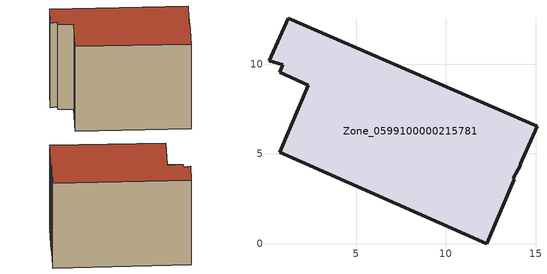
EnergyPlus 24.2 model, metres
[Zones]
Zone_0599100000215781
 floor ground (C_G): 0.15,10.2 1.22,12.55 15.08,6.53 14.14,4.43 14.16,4.38 13.77,3.64 13.83,3.59 12.29,0 0.75,5.1 2.33,8.82 0.73,9.54 0.91,9.97 z0
 wall outside (C_F): 2.33,8.82 0.75,5.1 12.29,0 13.83,3.59 13.77,3.64 14.16,4.38 14.14,4.43 15.08,6.53 1.22,12.55 0.15,10.2 0.91,9.97 0.73,9.54 2.33,8.82 z0:11.37
 roof outside (C_R): 1.22,12.55 0.15,10.2 0.91,9.97 0.73,9.54 2.33,8.82 0.75,5.1 12.29,0 13.83,3.59 13.77,3.64 14.16,4.38 14.14,4.43 15.08,6.53 z11.37
[BUILDING]
Pand.0599100000215781: North Axis=0; Terrain=City; Loads Convergence Tolerance Value=0.04; Temperature Convergence Tolerance Value=0.4; Solar Distribution=FullExterior; Maximum Number of Warmup Days=25; Minimum Number of Warmup Days=1
[Site:Location]
Rotterdam.The.Hague.AP_ZH_NLD Design_Conditions: Latitude=51.96; Longitude=4.45; Time Zone=1; Elevation=-4.5
[SITE:GROUNDTEMPERATURE:BUILDINGSURFACE]
18, 18, 18, 18, 18, 18, 18, 18, 18, 18, 18, 18
[MATERIAL] Thermal Absorptance=0.9; Solar Absorptance=0.7; Visible Absorptance=0.7
Name | Roughness | Thickness | Conductivity | Density | Specific Heat
G.TI.1946 | MediumSmooth | 0.15 | 1 | 540 | 1210
F.TI.1946 | Rough | 0.3 | 0.857143 | 1920 | 840
R.TI.1946 | MediumRough | 0.2 | 0.1 | 1500 | 1000
[CONSTRUCTION]
C_G: G.TI.1946
C_F: F.TI.1946
C_R: R.TI.1946
[ZONE]
Zone_0599100000215781: Type=1; Multiplier=1; Ceiling Height=Autocalculate; Volume=Autocalculate; Floor Area=autocalculate; Part of Total Floor Area=Yes
[ZONEINFILTRATION:DESIGNFLOWRATE]
Infil_Zone_0599100000215781: Zone or ZoneList or Space or SpaceList=Zone_0599100000215781; Schedule=AlwaysOn; Design Flow Rate Calculation Method=Flow/Area; Flow Rate per Floor Area=0.003; Constant Term Coefficient=1; Temperature Term Coefficient=0; Velocity Term Coefficient=0; Velocity Squared Term Coefficient=0
[HVACTEMPLATE:ZONE:IDEALLOADSAIRSYSTEM]
Zone_0599100000215781: Maximum Heating Supply Air Temperature=50; Minimum Cooling Supply Air Temperature=13; Maximum Heating Supply Air Humidity Ratio=0.0156; Minimum Cooling Supply Air Humidity Ratio=0.0077; Heating Limit=NoLimit; Cooling Limit=NoLimit; Dehumidification Control Type=ConstantSensibleHeatRatio; Cooling Sensible Heat Ratio=0.7; Dehumidification Setpoint=60; Humidification Control Type=None; Humidification Setpoint=30; Outdoor Air Method=None; Outdoor Air Flow Rate per Person=0.00944; Outdoor Air Flow Rate per Zone Floor Area=0; Outdoor Air Flow Rate per Zone=0; Demand Controlled Ventilation Type=None; Outdoor Air Economizer Type=NoEconomizer; Heat Recovery Type=None; Sensible Heat Recovery Effectiveness=0.7; Latent Heat Recovery Effectiveness=0.65
[ZONECONTROL:THERMOSTAT]
ThermostatControl_Zone_0599100000215781: Zone or ZoneList=Zone_0599100000215781; Control Type Schedule=DualSetpointControlType; Control 1=Thermostat_Zone_0599100000215781; Temperature Difference Between Cutout And Setpoint=0
[THERMOSTATSETPOINT:DUALSETPOINT]
Thermostat_Zone_0599100000215781: Heating Setpoint Temperature Schedule=HeatingSetpoint_Zone_0599100000215781; Cooling Setpoint Temperature Schedule=CoolingSetpoint_Zone_0599100000215781
[SCHEDULE:COMPACT]
HeatingSetpoint_Zone_0599100000215781: Through: 12/31, For: AllDays, Until: 24:00, 21
CoolingSetpoint_Zone_0599100000215781: Through: 12/31, For: AllDays, Until: 24:00, 24
DualSetpointControlType: Through: 12/31, For: AllDays, Until: 24:00, 4
AlwaysOn: Through: 12/31, For: AllDays, Until: 24:00, 1
